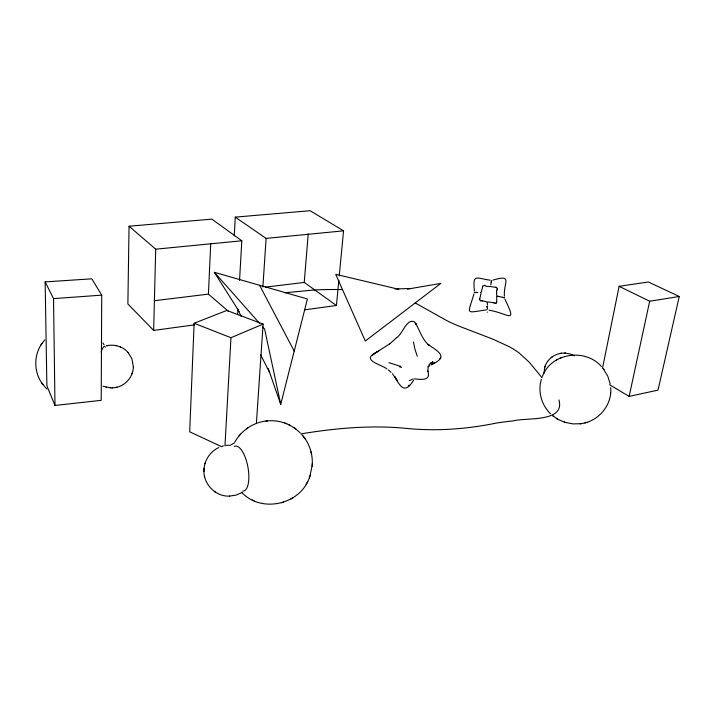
<?xml version="1.0" encoding="UTF-8"?>
<svg xmlns="http://www.w3.org/2000/svg" width="715" height="715" viewBox="0 0 715 715"><rect width="100%" height="100%" fill="white"/><g stroke="black" fill="none" stroke-linecap="round" stroke-linejoin="round"><path stroke-width="1.07" d="M101.727 295.134L101.208 400.337L54.984 405.459L46.886 385.76L45.152 281.898L91.806 278.814L101.727 295.134L53.536 298.62L45.152 281.898M312.249 464.527C312.804 455.16 310.069 445.624 304.59 438M487.326 304.84L487.344 302.418M487.308 305.984L487.246 308.558M496.568 292.98L496.693 291.389M239.543 280.441L241.822 240.776L211.855 219.13L129.049 226.217L127.878 303.964L153.654 330.419L194.391 324.869M203.954 470.801L203.963 471.525M203.963 470.086L203.998 469.371M153.654 330.419L155.7 249.186L129.049 226.217M487.192 309.488L487.219 309.166M496.711 302.32L496.478 303.178L495.638 303.339M256.363 423.691L263.102 324.11L226.789 310.453L194.123 323.26L189.69 431.815L221.829 446.768M133.347 366.956L131.926 358.76L127.994 352.379M133.356 366.732C133.339 376.439 125.876 385.331 116.447 387.342M228.237 311.195L208.414 294.124L210.737 243.395M234.243 235.959L235.271 217.128L310.131 210.719L343.558 230.838L339.259 275.856M224.957 445.954L230.963 337.721L263.102 324.11M237.577 314.6L237.898 309.094M309.926 476.226L312.205 465.259M312.142 466.296L312.312 463.499M580.848 423.682C598.16 421.77 612.362 405.155 610.682 387.637M262.879 287.046L266.114 238.399L235.271 217.128M204.052 468.656C204.767 459.629 210.648 451.254 218.879 447.492M204.079 468.298C202.095 482.804 214.974 496.934 229.622 496.112M338.839 280.244L336.434 305.502L304.233 282.416L308.228 233.885M474.402 291.103C472.704 273.291 475.627 278.242 490.32 280.182M610.547 393.679L610.637 392.991M482.491 287.457L482.562 287.01M482.455 287.698L481.418 291.461A10.975 6.507 -43.6 0 1 481.204 291.908L480.4 292.587M490.776 284.99L491.089 283.069M491.169 282.604L491.536 280.486M497.238 288.86L496.621 287.43M602.495 368.27L619.119 286.322L648.362 281.987L679.25 296.484L658.023 390.113L629.146 396.387L609.591 384.742M629.146 396.387L649.676 301.23L679.25 296.484M496.845 290.576L497.166 289.182M473.956 293.874C467.655 315.422 464.83 312.795 486.307 309.935M479.667 299.192L480.266 300.622M268.214 368.484L280.727 404.324L307.414 298.968L214.348 272.308L239.105 311.481M544.794 367.135L543.954 373.489M541.398 379.281C537.617 391.32 541.47 405.146 550.577 413.797M496.97 296.26L496.907 296.457A10.35 7.302 -38 0 0 496.728 297.458L496.702 301.793M205.411 462.364L204.973 463.722M545 366.491C547.726 358.179 556.422 352.584 565.082 353.103M479.854 298.557L480.927 293.659A10.484 7.749 47.1 0 0 480.927 293.213L480.9 292.739M544.723 367.34L545.071 366.286M132.025 373.757L132.195 373.239M132.32 372.864L132.49 372.345M241.733 492.403C261.547 513.701 300.935 504.522 309.693 476.878M309.336 477.861L310.283 475.234M482.768 286.17L484.198 285.562M542.426 376.394C551.05 352.817 585.299 347.91 601.342 366.455M428.133 366.625L427.82 371.523L427.776 370.987C431.395 381.301 420.786 379.451 414.378 378.887M41.086 344.791C33.694 356.311 34.025 372.193 42.024 383.329M306.065 484.377L307.441 481.973M234.842 442.022C239.454 433.835 246.863 427.248 255.595 423.745M432.933 363.685L431.163 364.793C449.118 356.83 438.742 351.932 428.035 344.344L429.492 345.64C421.841 339.679 419.866 329.722 414.646 322.036C406.79 317.496 402.545 334.388 396.673 337.605M41.533 344.076L44.75 339.857M40.684 345.417L41.926 343.468M428.741 365.347L430.126 363.586M413.556 380.308C405.039 394.251 400.48 387.173 394.644 376.537L396.566 379.406M238.864 436.114L239.525 435.355M239.972 434.836L240.606 434.103M439.805 358.876L440.717 357.84M396.637 337.686L389.604 343.987M552.257 356.839L551.238 357.616M389.666 343.888L375.277 353.013L378.771 350.922M373.918 353.907L375.634 352.781C360.646 360.306 381.774 364.605 386.806 368.851M409.239 380.657L413.207 379.004M246.407 428.902L247.229 428.33M247.676 428.008L248.463 427.463M428.142 366.804L429.778 365.714M431.377 364.677L434.407 362.746M432.521 362.121L430.975 363.077L433.049 361.933L430.502 363.184M375.277 353.013L377.136 351.878M290.933 498.945L291.845 498.4M292.104 498.239L293.061 497.667M242.242 492.394L236.156 495.093L229.488 496.121M555.886 360.405L556.476 360.065M557.146 359.672L557.7 359.341M229.685 445.552L234.529 442.934M559.55 358.403L560.185 358.135M560.837 357.849L561.427 357.589M257.391 423.057C267.696 419.383 279.467 420.036 289.262 424.942M281.647 502.779L283.658 502.162M222.204 446.231L223.464 445.874M584.968 422.878L585.674 422.672M586.121 422.538L586.872 422.324M106.213 345.899C114.096 343.763 123.078 346.462 128.334 352.754M112.523 387.896L116.357 387.369M115.946 387.459L116.903 387.244M107.187 345.667L108.081 345.497M407.398 289.137L440.851 283.399L365.311 341.019L335.719 274.319L398.747 289.289M561.552 353.246L560.497 353.407M284.829 292.766L314.698 289.933A203.453 85.505 6.7 0 1 340.331 289.557L342.413 289.611M304.715 309.827L336.434 305.502M564.966 422.342L572.956 423.906L580.607 423.709M579.883 423.807L581.635 423.575M226.065 445.365L228.836 445.141M154.351 300.729L208.414 294.124M265.515 287.144L304.233 282.416M300.836 433.898C335.862 428.133 371.416 424.925 406.88 428.437C436.704 431.377 466.689 429.116 495.996 423.137A345.443 176.14 18.6 0 1 513.486 420.849C525.9 417.328 565.404 422.753 558.924 399.917M265.971 421.028L266.632 420.965M266.954 420.929L267.535 420.867M155.7 249.186L241.822 240.776M266.114 238.399L343.558 230.838M492.832 280.155C513.164 274.158 503.476 282.246 504.379 296.207M112.63 387.888L110.825 387.914M394.984 288.958L411.143 288.494M477.852 292.587L477.28 292.578M476.789 292.569L475.6 292.524M103.005 386.252L110.888 387.914M565.216 353.112L570.105 353.943L574.467 355.793M475.252 292.507L474.26 292.471L474.849 292.551M564.734 353.094L565.511 353.13M495.692 287.314L491.562 286.76A9.787 6.462 50.5 0 1 491.098 286.599L490.713 286.465M482.294 300.881L480.927 300.747M503.744 297.61L504.584 297.735M482.714 300.935L485.038 301.399A13.63 8.41 43.2 0 1 485.512 301.524L485.592 301.56A12.298 7.642 43.5 0 1 486.638 301.927L487.353 302.257M488.953 310.194C508.043 313.17 517.812 325.414 504.933 299.281M115.687 345.533L116.581 345.711M503.199 297.422L499.222 296.573M503.798 297.556L504.531 297.726M492.483 302.543L489.48 302.132A11.833 9.483 -41.4 0 0 487.898 302.105M106.088 387.271L106.535 387.378M492.975 302.659L494.601 303.115M388.924 362.648L400.883 366.464M484.707 285.696L486.012 286.089A22.04 16.615 -52.9 0 0 486.379 286.25L488.595 286.518A10.627 7.704 -44.7 0 0 490.088 286.509M553.035 415.96L558.549 419.642L564.609 422.225M564.207 422.1L565.306 422.449M284.892 423.083L286.661 423.763M194.123 323.26L230.963 337.721M120.102 346.82L120.576 347.007M399.345 366.652L401.401 367.528M252.225 499.928L254.138 500.831M619.119 286.322L649.676 301.23M289.423 425.032L294.669 428.151M288.431 424.531L290.317 425.47M415.183 302.901L446.455 320.436A115.982 39.441 9 0 0 457.815 325.683L492.876 339.151L509.25 346.712A84.307 33.98 8.3 0 1 519.153 352.978L529.216 362.192L542.113 377.788M556.386 418.373L557.057 418.776M557.271 418.901L557.897 419.276M214.321 491.375L215.608 492.251M295.009 428.392L300.255 432.834M293.901 427.606L295.822 428.964M388.245 369.834L391.069 372.283M552.677 415.665L553.598 416.416M45.921 388.031L46.967 389.049M392.419 373.722L397.352 380.657M45.367 387.459L41.568 382.677M214.348 272.308L259.447 323.198M262.396 326.532L264.613 329.034L280.727 404.324M302.999 435.918L305.171 438.813M301.989 434.693L304.197 437.473M603.138 368.547L607.741 376.063L610.199 383.884M603.621 369.172L604.05 369.709M42.453 383.937L42.909 384.563M102.906 342.986L104.122 344.889M416.041 324.101L415.424 323.117L416.121 324.235M259.572 285.258L294.205 351.11M237.344 308.692L241.321 316.557M260.698 354.881L269.635 372.569M417.301 356.249L414.932 349.224L413.449 342.002M310.998 451.737L311.222 452.711M311.374 453.435L311.606 454.427M204.419 475.797L204.722 477.182M53.536 298.62L54.984 405.459M101.137 352.146A19.332 3.834 -84.1 0 1 105.32 347.115M234.306 446.419A22.88 8.696 79.6 0 1 247.846 466.698A22.88 8.696 79.6 0 1 242.796 491.169M491.276 282.407A20.378 1.028 -78.3 0 1 491.357 281.951M476.691 292.31A20.378 3.682 8.4 0 1 476.217 292.292M487.398 311.972A9.518 0.706 88.7 0 1 487.371 312.223M486.897 306.529A12.924 0.751 -89.6 0 1 486.879 306.958M502.386 297.351A13.505 0.608 10.7 0 1 502.931 297.467M498.784 296.421A11.512 0.635 9.7 0 1 497.917 296.225M496.979 296.073A10.385 8.044 41.5 0 1 496.576 292.989M492.447 302.606A26.08 20.458 -38.2 0 1 492.948 302.722M495.683 303.106A11.145 7.347 -18.5 0 1 494.762 302.91M496.63 301.81A11.967 8.866 -19.7 0 1 496.621 302.329M495.674 287.233A9.107 6.757 71.5 0 1 496.612 287.287M497.345 288.94A9.938 6.346 69.8 0 1 497.274 289.262M496.46 291.309A19.198 15.292 32.4 0 1 496.639 290.505M482.428 287.019A8.946 6.498 -19.4 0 1 482.571 286.17M484.386 285.339A10.636 6.766 -23.8 0 1 484.886 285.5M482.178 300.631A23.658 13.951 40.7 0 1 482.607 300.666M480.936 300.827A7.123 5.345 70.9 0 1 480.266 300.738M479.425 299.013A13.049 8.75 64 0 1 479.649 298.378M409.275 385.251L408.328 386.225L409.275 385.251M373.105 354.47L371.746 355.561L374.285 353.648L372.73 354.756L373.105 354.47"/></g></svg>
